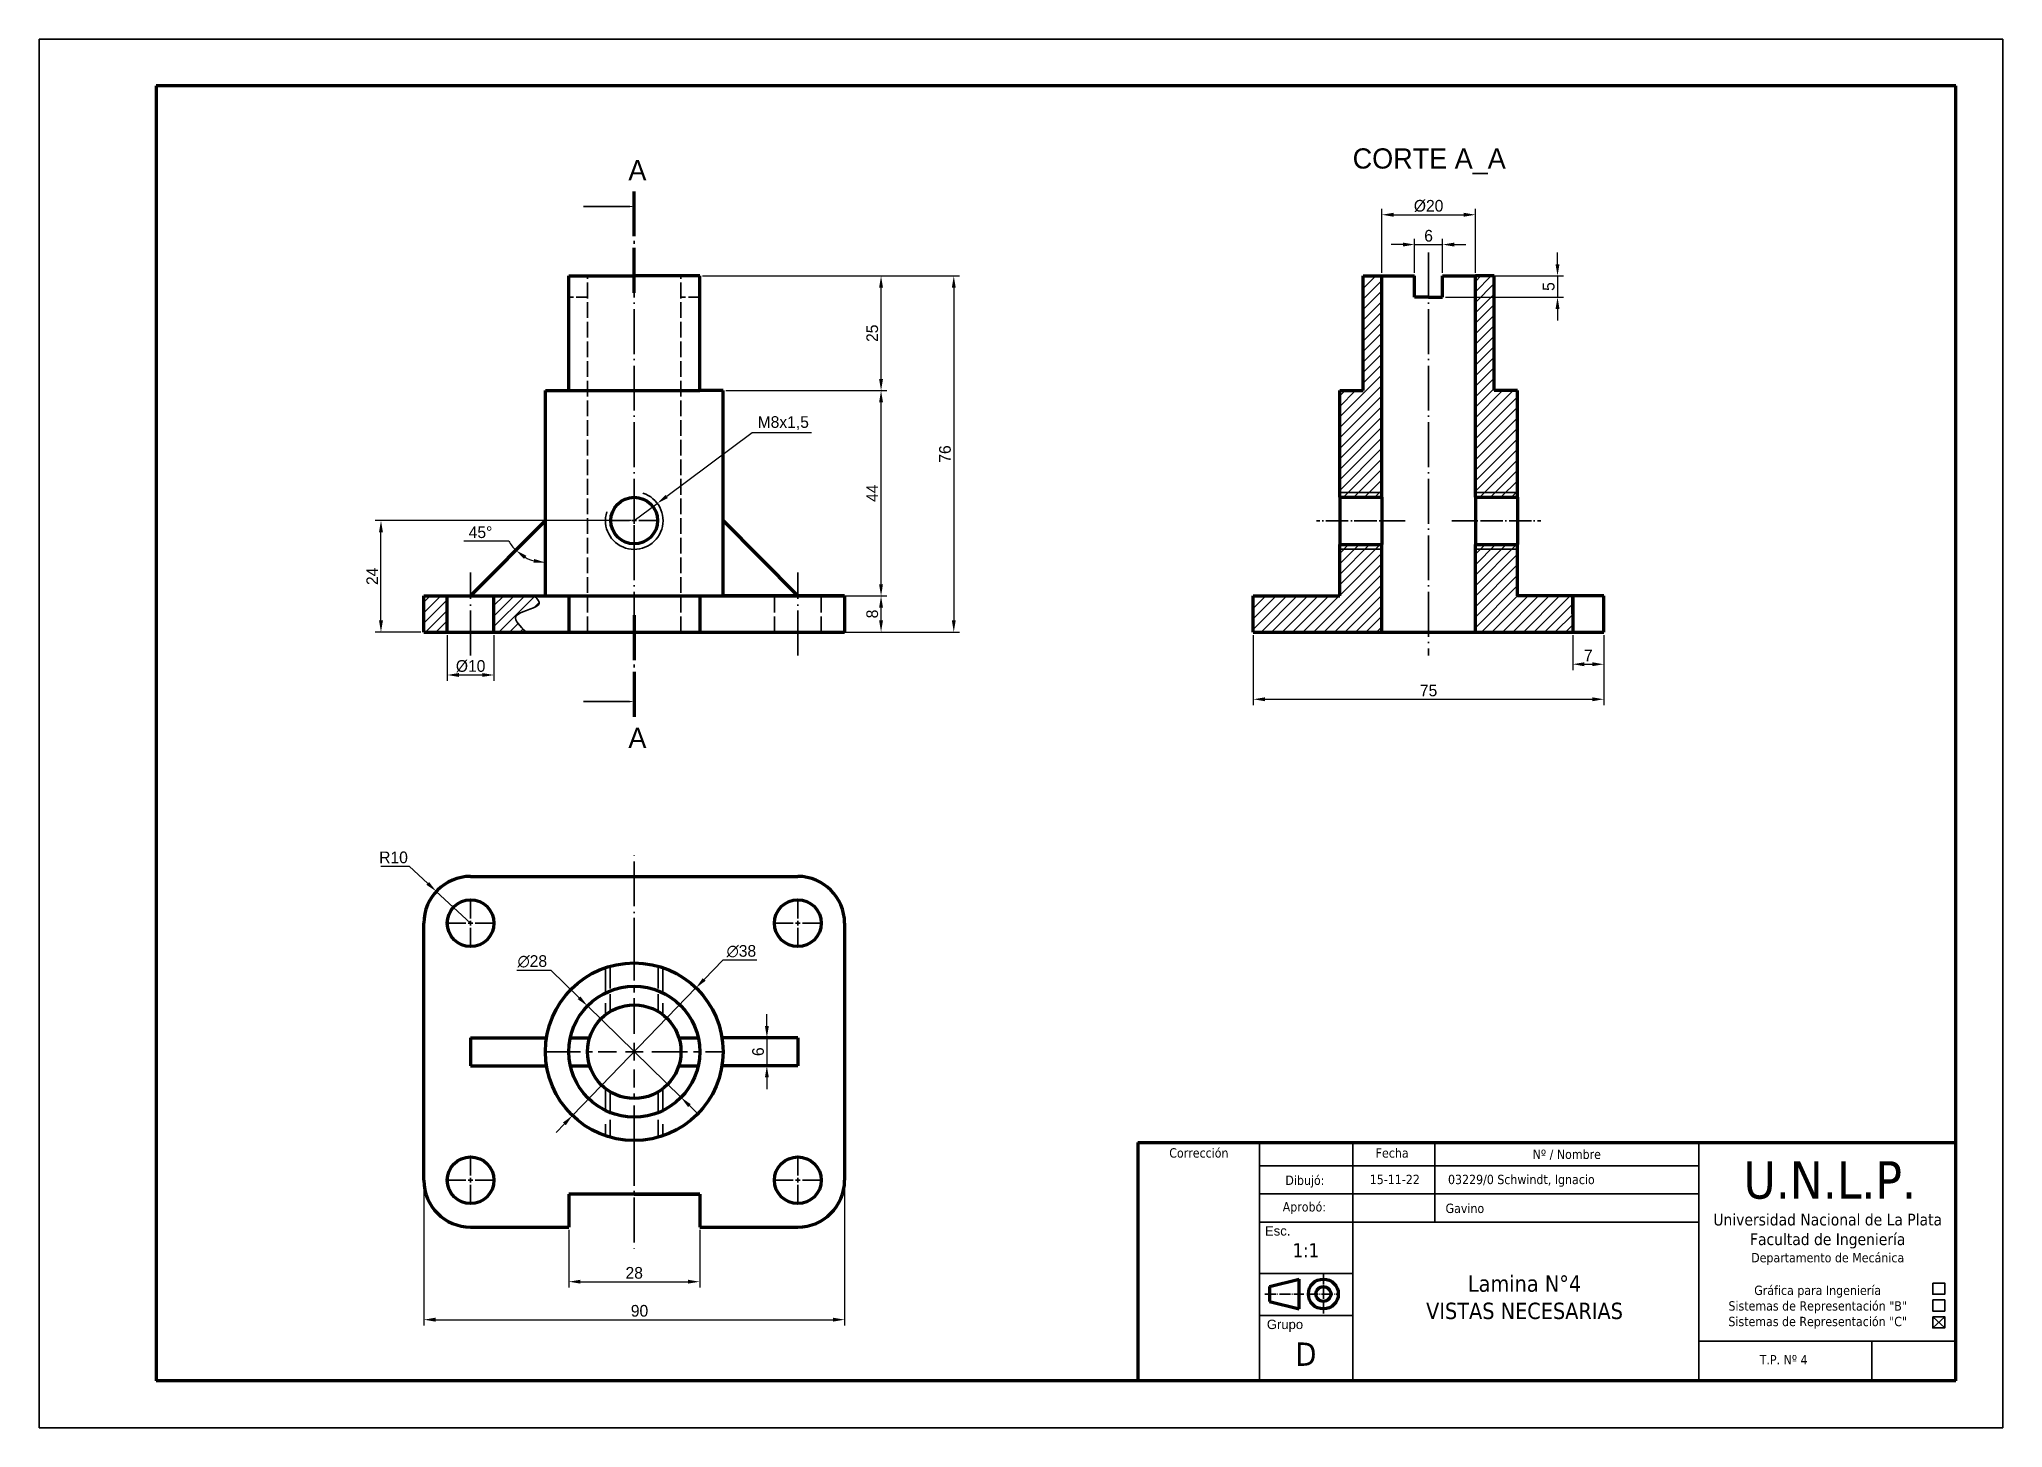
# Model space of a CAD drawing. Header units: millimetres. Extents: x 1077 to 1497, y 843 to 1140.
import ezdxf

# ---------------------------------------------------------------- set-up
doc = ezdxf.new("R2010")
doc.units = ezdxf.units.MM
doc.header["$LTSCALE"] = 0.4
for name, pattern in [('ACAD_ISO02W100', [15, 12, -3]), ('ACAD_ISO04W100', [30, 24, -3, 0, -3]), ('CENTER2', [28.575, 19.05, -3.175, 3.175, -3.175]), ('HIDDENX2', [19.05, 12.7, -6.35])]:
    doc.linetypes.add(name, pattern=pattern)
for name, color, linetype, lineweight in [('Contornos Ocultos', 1, 'ACAD_ISO02W100', 35), ('Contornos Visibles', 7, 'Continuous', 70), ('Cotas', 3, 'Continuous', 35), ('Ejes', 4, 'ACAD_ISO04W100', 35), ('Ind Corte', 1, 'ACAD_ISO04W100', 70), ('Rayado', 2, 'Continuous', 35), ('Roscas', 2, 'Continuous', 35), ('Rotulo LINEAS Borde', 5, 'Continuous', 70), ('Rotulo LINEAS internas', 1, 'Continuous', 35), ('TEXTO', 4, 'Continuous', 35)]:
    doc.layers.add(name, color=color, linetype=linetype, lineweight=lineweight)
doc.dimstyles.new('ISO-25', dxfattribs={"dimtxt": 2.5, "dimasz": 2.5, "dimexe": 1.25, "dimexo": 0.625, "dimtad": 1, "dimtoh": 1, "dimdec": 0, "dimtxsty": 'Standard', "dimcen": 2.5, "dimadec": 0, "dimazin": 0, "dimtfac": 1, "dimtdec": 0, "dimtmove": 0, "dimatfit": 3, "dimfxl": 1, "dimarcsym": 0})

# ---------------------------------------------------------------- blocks, each defined once
blk = doc.blocks.new('*U1')
at = {"layer": 'Ejes', "color": 0, "linetype": 'CENTER2', "transparency": 16777216}
for p, q in [((0, 1), (0, 5.12)), ((-5.12, 0), (-1, 0)), ((1, 0), (5.12, 0)), ((0, -5.12), (0, -1))]:
    blk.add_line(p, q, dxfattribs=at)
at = {"layer": 'Ejes', "color": 0, "linetype": 'Continuous', "transparency": 16777216}
for p, q in [((-0.5, 0), (0.5, 0)), ((0, -0.5), (0, 0.5))]:
    blk.add_line(p, q, dxfattribs=at)
blk = doc.blocks.new('*U2')
at = {"layer": 'Ejes', "color": 0, "linetype": 'CENTER2', "transparency": 16777216}
for p, q in [((0, 1), (0, 5.12)), ((-5.12, 0), (-1, 0)), ((1, 0), (5.12, 0)), ((0, -5.12), (0, -1))]:
    blk.add_line(p, q, dxfattribs=at)
at = {"layer": 'Ejes', "color": 0, "linetype": 'Continuous', "transparency": 16777216}
for p, q in [((-0.5, 0), (0.5, 0)), ((0, -0.5), (0, 0.5))]:
    blk.add_line(p, q, dxfattribs=at)
blk = doc.blocks.new('*U3')
at = {"layer": 'Ejes', "color": 0, "linetype": 'CENTER2', "transparency": 16777216}
for p, q in [((0, 1), (0, 5.12)), ((-5.12, 0), (-1, 0)), ((1, 0), (5.12, 0)), ((0, -5.12), (0, -1))]:
    blk.add_line(p, q, dxfattribs=at)
at = {"layer": 'Ejes', "color": 0, "linetype": 'Continuous', "transparency": 16777216}
for p, q in [((-0.5, 0), (0.5, 0)), ((0, -0.5), (0, 0.5))]:
    blk.add_line(p, q, dxfattribs=at)
blk = doc.blocks.new('*U4')
at = {"layer": 'Ejes', "color": 0, "linetype": 'CENTER2', "transparency": 16777216}
for p, q in [((0, 1), (0, 5.12)), ((-5.12, 0), (-1, 0)), ((1, 0), (5.12, 0)), ((0, -5.12), (0, -1))]:
    blk.add_line(p, q, dxfattribs=at)
at = {"layer": 'Ejes', "color": 0, "linetype": 'Continuous', "transparency": 16777216}
for p, q in [((-0.5, 0), (0.5, 0)), ((0, -0.5), (0, 0.5))]:
    blk.add_line(p, q, dxfattribs=at)
blk = doc.blocks.new('*U5')
at = {"layer": 'Ejes', "color": 0, "linetype": 'CENTER2', "transparency": 16777216}
for p, q in [((0, 1), (0, 5.12)), ((-5.12, 0), (-1, 0)), ((1, 0), (5.12, 0)), ((0, -5.12), (0, -1))]:
    blk.add_line(p, q, dxfattribs=at)
at = {"layer": 'Ejes', "color": 0, "linetype": 'Continuous', "transparency": 16777216}
for p, q in [((-0.5, 0), (0.5, 0)), ((0, -0.5), (0, 0.5))]:
    blk.add_line(p, q, dxfattribs=at)
blk = doc.blocks.new('*U6')
at = {"layer": 'Ejes', "color": 0, "linetype": 'CENTER2', "transparency": 16777216}
for p, q in [((0, 3.8), (0, 19.12)), ((-19.12, 0), (-3.8, 0)), ((3.8, 0), (19.12, 0)), ((0, -19.12), (0, -3.8))]:
    blk.add_line(p, q, dxfattribs=at)
at = {"layer": 'Ejes', "color": 0, "linetype": 'Continuous', "transparency": 16777216}
for p, q in [((-1.9, 0), (1.9, 0)), ((0, -1.9), (0, 1.9))]:
    blk.add_line(p, q, dxfattribs=at)
blk = doc.blocks.new('*D7')
at = {"layer": 'Cotas', "color": 0, "lineweight": -2, "transparency": 16777216}
for p, q in [((1229.15, 1056.04), (1210.87, 1042.44)), ((1241.86, 1056.04), (1229.15, 1056.04)), ((1203.93, 1037.28), (1208.87, 1040.95))]:
    blk.add_line(p, q, dxfattribs=at)
at = {"layer": 'Cotas', "color": 0, "transparency": 16777216}
blk.add_solid([(1210.62, 1042.78), (1211.12, 1042.11), (1208.87, 1040.95)], dxfattribs=at)
at = {"layer": 'Cotas', "color": 0, "transparency": 16777216, "insert": (1235.81, 1058.13), "char_height": 2.5, "width": 3.6429, "attachment_point": 5}
blk.add_mtext('M8x1,5', dxfattribs=at)
blk = doc.blocks.new('*D8')
at = {"layer": 'Cotas', "color": 0, "lineweight": -2, "transparency": 16777216}
for p, q in [((1163.93, 1012.8), (1163.93, 1003)), ((1173.93, 1012.8), (1173.93, 1003)), ((1166.43, 1004.25), (1171.43, 1004.25))]:
    blk.add_line(p, q, dxfattribs=at)
at = {"layer": 'Cotas', "color": 0, "transparency": 16777216}
for points in [[(1166.43, 1004.67), (1166.43, 1003.84), (1163.93, 1004.25)], [(1171.43, 1004.67), (1171.43, 1003.84), (1173.93, 1004.25)]]:
    blk.add_solid(points, dxfattribs=at)
at = {"layer": 'Cotas', "color": 0, "transparency": 16777216, "insert": (1168.93, 1006.13), "char_height": 2.5, "attachment_point": 5}
blk.add_mtext('%%C10', dxfattribs=at)
blk = doc.blocks.new('*D9')
at = {"layer": 'Cotas', "color": 0, "lineweight": -2, "transparency": 16777216}
for p, q in [((1149.73, 963.35), (1155.77, 963.35)), ((1155.77, 963.35), (1159.75, 959.66)), ((1168.93, 951.17), (1161.59, 957.96))]:
    blk.add_line(p, q, dxfattribs=at)
at = {"layer": 'Cotas', "color": 0, "transparency": 16777216}
blk.add_solid([(1160.04, 959.97), (1159.47, 959.36), (1161.59, 957.96)], dxfattribs=at)
at = {"layer": 'Cotas', "color": 0, "transparency": 16777216, "insert": (1152.44, 965.22), "char_height": 2.5, "attachment_point": 5}
blk.add_mtext('R10', dxfattribs=at)
blk = doc.blocks.new('*D10')
at = {"layer": 'Cotas', "color": 0, "lineweight": -2, "transparency": 16777216}
for p, q in [((1158.93, 895.55), (1158.93, 865.1)), ((1248.93, 895.55), (1248.93, 865.1)), ((1161.43, 866.35), (1246.43, 866.35))]:
    blk.add_line(p, q, dxfattribs=at)
at = {"layer": 'Cotas', "color": 0, "transparency": 16777216}
for points in [[(1161.43, 866.77), (1161.43, 865.93), (1158.93, 866.35)], [(1246.43, 866.77), (1246.43, 865.93), (1248.93, 866.35)]]:
    blk.add_solid(points, dxfattribs=at)
at = {"layer": 'Cotas', "color": 0, "transparency": 16777216, "insert": (1205.06, 868.23), "char_height": 2.5, "attachment_point": 5}
blk.add_mtext('90', dxfattribs=at)
blk = doc.blocks.new('*D11')
at = {"layer": 'Cotas', "color": 0, "lineweight": -2, "transparency": 16777216}
for p, q in [((1336.35, 1012.8), (1336.35, 997.81)), ((1411.35, 1012.8), (1411.35, 997.81)), ((1338.85, 999.06), (1408.85, 999.06))]:
    blk.add_line(p, q, dxfattribs=at)
at = {"layer": 'Cotas', "color": 0, "transparency": 16777216}
for points in [[(1338.85, 999.47), (1338.85, 998.64), (1336.35, 999.06)], [(1408.85, 999.47), (1408.85, 998.64), (1411.35, 999.06)]]:
    blk.add_solid(points, dxfattribs=at)
at = {"layer": 'Cotas', "color": 0, "transparency": 16777216, "insert": (1373.85, 1000.93), "char_height": 2.5, "attachment_point": 5}
blk.add_mtext('75', dxfattribs=at)
blk = doc.blocks.new('*D12')
at = {"layer": 'Cotas', "color": 0, "lineweight": -2, "transparency": 16777216}
for p, q in [((1218.55, 1089.61), (1273.53, 1089.61)), ((1272.28, 1087.11), (1272.28, 1015.92)), ((1218.55, 1013.42), (1273.53, 1013.42))]:
    blk.add_line(p, q, dxfattribs=at)
at = {"layer": 'Cotas', "color": 0, "transparency": 16777216}
for points in [[(1271.87, 1087.11), (1272.7, 1087.11), (1272.28, 1089.61)], [(1271.87, 1015.92), (1272.7, 1015.92), (1272.28, 1013.42)]]:
    blk.add_solid(points, dxfattribs=at)
at = {"layer": 'Cotas', "color": 0, "transparency": 16777216, "insert": (1270.41, 1051.52), "char_height": 2.5, "attachment_point": 5, "rotation": 90}
blk.add_mtext('76', dxfattribs=at)
blk = doc.blocks.new('*D13')
at = {"layer": 'Cotas', "color": 0, "lineweight": -2, "transparency": 16777216}
for p, q in [((1368.35, 1096.32), (1365.85, 1096.32)), ((1370.85, 1090.24), (1370.85, 1097.57)), ((1370.85, 1096.32), (1376.85, 1096.32)), ((1376.85, 1090.24), (1376.85, 1097.57)), ((1379.35, 1096.32), (1381.85, 1096.32))]:
    blk.add_line(p, q, dxfattribs=at)
at = {"layer": 'Cotas', "color": 0, "transparency": 16777216}
for points in [[(1368.35, 1096.74), (1368.35, 1095.9), (1370.85, 1096.32)], [(1379.35, 1096.74), (1379.35, 1095.9), (1376.85, 1096.32)]]:
    blk.add_solid(points, dxfattribs=at)
at = {"layer": 'Cotas', "color": 0, "transparency": 16777216, "insert": (1373.85, 1098.19), "char_height": 2.5, "attachment_point": 5}
blk.add_mtext('6', dxfattribs=at)
blk = doc.blocks.new('*D14')
at = {"layer": 'Cotas', "color": 0, "lineweight": -2, "transparency": 16777216}
for p, q in [((1363.85, 1090.24), (1363.85, 1103.95)), ((1366.35, 1102.7), (1381.35, 1102.7)), ((1383.85, 1090.24), (1383.85, 1103.95))]:
    blk.add_line(p, q, dxfattribs=at)
at = {"layer": 'Cotas', "color": 0, "transparency": 16777216}
for points in [[(1366.35, 1103.12), (1366.35, 1102.28), (1363.85, 1102.7)], [(1381.35, 1103.12), (1381.35, 1102.28), (1383.85, 1102.7)]]:
    blk.add_solid(points, dxfattribs=at)
at = {"layer": 'Cotas', "color": 0, "transparency": 16777216, "insert": (1373.85, 1104.57), "char_height": 2.5, "attachment_point": 5}
blk.add_mtext('%%C20', dxfattribs=at)
blk = doc.blocks.new('*D15')
at = {"layer": 'Cotas', "color": 0, "lineweight": -2, "transparency": 16777216}
for p, q in [((1249.55, 1021.17), (1257.98, 1021.17)), ((1256.73, 1015.92), (1256.73, 1018.67)), ((1249.55, 1013.42), (1257.98, 1013.42))]:
    blk.add_line(p, q, dxfattribs=at)
at = {"layer": 'Cotas', "color": 0, "transparency": 16777216}
for points in [[(1256.31, 1018.67), (1257.14, 1018.67), (1256.73, 1021.17)], [(1256.31, 1015.92), (1257.14, 1015.92), (1256.73, 1013.42)]]:
    blk.add_solid(points, dxfattribs=at)
at = {"layer": 'Cotas', "color": 0, "transparency": 16777216, "insert": (1254.85, 1017.3), "char_height": 2.5, "attachment_point": 5, "rotation": 90}
blk.add_mtext('8', dxfattribs=at)
blk = doc.blocks.new('*D16')
at = {"layer": 'Cotas', "color": 0, "lineweight": -2, "transparency": 16777216}
for p, q in [((1223.55, 1065.08), (1257.98, 1065.08)), ((1256.73, 1023.67), (1256.73, 1062.58)), ((1218.55, 1021.17), (1257.98, 1021.17))]:
    blk.add_line(p, q, dxfattribs=at)
at = {"layer": 'Cotas', "color": 0, "transparency": 16777216}
for points in [[(1256.31, 1062.58), (1257.14, 1062.58), (1256.73, 1065.08)], [(1256.31, 1023.67), (1257.14, 1023.67), (1256.73, 1021.17)]]:
    blk.add_solid(points, dxfattribs=at)
at = {"layer": 'Cotas', "color": 0, "transparency": 16777216, "insert": (1254.85, 1043.13), "char_height": 2.5, "attachment_point": 5, "rotation": 90}
blk.add_mtext('44', dxfattribs=at)
blk = doc.blocks.new('*D17')
at = {"layer": 'Cotas', "color": 0, "lineweight": -2, "transparency": 16777216}
for p, q in [((1218.55, 1089.61), (1257.98, 1089.61)), ((1256.73, 1067.58), (1256.73, 1087.11)), ((1223.55, 1065.08), (1257.98, 1065.08))]:
    blk.add_line(p, q, dxfattribs=at)
at = {"layer": 'Cotas', "color": 0, "transparency": 16777216}
for points in [[(1256.31, 1087.11), (1257.14, 1087.11), (1256.73, 1089.61)], [(1256.31, 1067.58), (1257.14, 1067.58), (1256.73, 1065.08)]]:
    blk.add_solid(points, dxfattribs=at)
at = {"layer": 'Cotas', "color": 0, "transparency": 16777216, "insert": (1254.85, 1077.35), "char_height": 2.5, "attachment_point": 5, "rotation": 90}
blk.add_mtext('25', dxfattribs=at)
blk = doc.blocks.new('*D18')
at = {"layer": 'Cotas', "color": 0, "lineweight": -2, "transparency": 16777216}
for p, q in [((1203.3, 1037.28), (1148.51, 1037.28)), ((1149.76, 1015.92), (1149.76, 1034.78)), ((1158.3, 1013.42), (1148.51, 1013.42))]:
    blk.add_line(p, q, dxfattribs=at)
at = {"layer": 'Cotas', "color": 0, "transparency": 16777216}
for points in [[(1149.34, 1034.78), (1150.18, 1034.78), (1149.76, 1037.28)], [(1149.34, 1015.92), (1150.18, 1015.92), (1149.76, 1013.42)]]:
    blk.add_solid(points, dxfattribs=at)
at = {"layer": 'Cotas', "color": 0, "transparency": 16777216, "insert": (1147.89, 1025.35), "char_height": 2.5, "attachment_point": 5, "rotation": 90}
blk.add_mtext('24', dxfattribs=at)
blk = doc.blocks.new('*D19')
at = {"layer": 'Cotas', "color": 0, "lineweight": -2, "transparency": 16777216}
blk.add_line((1177.1, 1032.91), (1167.51, 1032.91), dxfattribs=at)
for start, end in [(209.1658, 225.1893), (241.2128, 253.9765)]:
    blk.add_arc((1184.93, 1037.28), 8.97, start, end, dxfattribs=at)
at = {"layer": 'Cotas', "color": 0, "transparency": 16777216}
for points in [[(1180.36, 1029.08), (1180.86, 1029.75), (1178.61, 1030.91)], [(1182.51, 1029.07), (1182.39, 1028.24), (1184.93, 1028.31)]]:
    blk.add_solid(points, dxfattribs=at)
at = {"layer": 'Cotas', "color": 0, "transparency": 16777216, "insert": (1171.05, 1034.78), "char_height": 2.5, "attachment_point": 5}
blk.add_mtext('45°', dxfattribs=at)
blk = doc.blocks.new('*D20')
at = {"layer": 'Cotas', "color": 0, "lineweight": -2, "transparency": 16777216}
for p, q in [((1232.3, 929.17), (1232.3, 931.67)), ((1238.3, 926.67), (1231.05, 926.67)), ((1232.3, 926.67), (1232.3, 920.67)), ((1238.3, 920.67), (1231.05, 920.67)), ((1232.3, 918.17), (1232.3, 915.67))]:
    blk.add_line(p, q, dxfattribs=at)
at = {"layer": 'Cotas', "color": 0, "transparency": 16777216}
for points in [[(1231.89, 929.17), (1232.72, 929.17), (1232.3, 926.67)], [(1231.89, 918.17), (1232.72, 918.17), (1232.3, 920.67)]]:
    blk.add_solid(points, dxfattribs=at)
at = {"layer": 'Cotas', "color": 0, "transparency": 16777216, "insert": (1230.43, 923.67), "char_height": 2.5, "attachment_point": 5, "rotation": 90}
blk.add_mtext('6', dxfattribs=at)
blk = doc.blocks.new('*D21')
at = {"layer": 'Cotas', "color": 0, "lineweight": -2, "transparency": 16777216}
for p, q in [((1222.9, 943.27), (1218.88, 939.12)), ((1230.19, 943.27), (1222.9, 943.27)), ((1190.71, 910.02), (1217.14, 937.32)), ((1188.98, 908.22), (1187.24, 906.42))]:
    blk.add_line(p, q, dxfattribs=at)
at = {"layer": 'Cotas', "color": 0, "transparency": 16777216}
for points in [[(1218.58, 939.41), (1219.18, 938.83), (1217.14, 937.32)], [(1188.68, 908.51), (1189.28, 907.93), (1190.71, 910.02)]]:
    blk.add_solid(points, dxfattribs=at)
at = {"layer": 'Cotas', "color": 0, "transparency": 16777216, "insert": (1226.85, 945.15), "char_height": 2.5, "attachment_point": 5}
blk.add_mtext('∅38', dxfattribs=at)
blk = doc.blocks.new('*D23')
at = {"layer": 'Cotas', "color": 0, "lineweight": -2, "transparency": 16777216}
for p, q in [((1189.93, 885.55), (1189.93, 873.22)), ((1217.93, 885.55), (1217.93, 873.22)), ((1192.43, 874.47), (1215.43, 874.47))]:
    blk.add_line(p, q, dxfattribs=at)
at = {"layer": 'Cotas', "color": 0, "transparency": 16777216}
for points in [[(1192.43, 874.89), (1192.43, 874.06), (1189.93, 874.47)], [(1215.43, 874.89), (1215.43, 874.06), (1217.93, 874.47)]]:
    blk.add_solid(points, dxfattribs=at)
at = {"layer": 'Cotas', "color": 0, "transparency": 16777216, "insert": (1203.93, 876.35), "char_height": 2.5, "attachment_point": 5}
blk.add_mtext('28', dxfattribs=at)
blk = doc.blocks.new('*D24')
at = {"layer": 'Cotas', "color": 0, "lineweight": -2, "transparency": 16777216}
for p, q in [((1404.67, 1012.8), (1404.67, 1005.3)), ((1411.35, 1012.8), (1411.35, 1005.3)), ((1407.17, 1006.55), (1408.85, 1006.55))]:
    blk.add_line(p, q, dxfattribs=at)
at = {"layer": 'Cotas', "color": 0, "transparency": 16777216}
for points in [[(1407.17, 1006.97), (1407.17, 1006.13), (1404.67, 1006.55)], [(1408.85, 1006.97), (1408.85, 1006.13), (1411.35, 1006.55)]]:
    blk.add_solid(points, dxfattribs=at)
at = {"layer": 'Cotas', "color": 0, "transparency": 16777216, "insert": (1408.01, 1008.43), "char_height": 2.5, "attachment_point": 5}
blk.add_mtext('7', dxfattribs=at)
blk = doc.blocks.new('*D26')
at = {"layer": 'Cotas', "color": 0, "lineweight": -2, "transparency": 16777216}
for p, q in [((1178.79, 941.11), (1186.08, 941.11)), ((1186.08, 941.11), (1192.13, 935.2)), ((1213.94, 913.89), (1193.92, 933.46)), ((1215.73, 912.14), (1217.52, 910.39))]:
    blk.add_line(p, q, dxfattribs=at)
at = {"layer": 'Cotas', "color": 0, "transparency": 16777216}
for points in [[(1192.42, 935.5), (1191.84, 934.91), (1193.92, 933.46)], [(1216.02, 912.44), (1215.44, 911.84), (1213.94, 913.89)]]:
    blk.add_solid(points, dxfattribs=at)
at = {"layer": 'Cotas', "color": 0, "transparency": 16777216, "insert": (1182.13, 942.98), "char_height": 2.5, "attachment_point": 5}
blk.add_mtext('∅28', dxfattribs=at)
blk = doc.blocks.new('*D28')
at = {"layer": 'Cotas', "color": 0, "lineweight": -2, "transparency": 16777216}
for p, q in [((1401.43, 1092.11), (1401.43, 1094.61)), ((1377.47, 1089.61), (1402.68, 1089.61)), ((1401.43, 1089.61), (1401.43, 1085.07)), ((1377.47, 1085.07), (1402.68, 1085.07)), ((1401.43, 1082.57), (1401.43, 1080.07))]:
    blk.add_line(p, q, dxfattribs=at)
at = {"layer": 'Cotas', "color": 0, "transparency": 16777216}
for points in [[(1401.01, 1092.11), (1401.84, 1092.11), (1401.43, 1089.61)], [(1401.01, 1082.57), (1401.84, 1082.57), (1401.43, 1085.07)]]:
    blk.add_solid(points, dxfattribs=at)
at = {"layer": 'Cotas', "color": 0, "transparency": 16777216, "insert": (1399.55, 1087.34), "char_height": 2.5, "attachment_point": 5, "rotation": 90}
blk.add_mtext('5', dxfattribs=at)

msp = doc.modelspace()

# ---------------------------------------------------------------- hatches: boundary and pattern name
at = {"layer": 'Rayado'}
h = msp.add_hatch(dxfattribs=at)
h.set_pattern_fill('ANSI31', color=256, scale=0.5)
h.set_pattern_definition([(45, (1073.2473, 833.9768), (-1.122532, 1.122532), [])])
h.paths.add_polyline_path([(1363.85, 1089.61), (1359.85, 1089.61), (1359.85, 1065.08), (1354.85, 1065.08), (1354.85, 1043.28), (1363.85, 1043.28)])
h.paths.add_polyline_path([(1392.85, 1065.08), (1387.85, 1065.08), (1387.85, 1089.61), (1383.85, 1089.61), (1383.85, 1043.28), (1392.85, 1043.28)])
h.paths.add_polyline_path([(1404.67, 1021.17), (1392.85, 1021.17), (1392.85, 1031.16), (1383.85, 1031.16), (1383.85, 1013.42), (1404.67, 1013.42)])
h.paths.add_polyline_path([(1363.85, 1031.16), (1354.85, 1031.16), (1354.85, 1021.17), (1336.35, 1021.17), (1336.35, 1013.42), (1363.85, 1013.42)])
h.paths.add_polyline_path([(1363.85, 1032.16), (1354.85, 1032.16), (1354.85, 1031.16), (1363.85, 1031.16)])
h.paths.add_polyline_path([(1363.85, 1043.28), (1354.85, 1043.28), (1354.85, 1042.28), (1363.85, 1042.28)])
h.paths.add_polyline_path([(1392.85, 1043.28), (1383.85, 1043.28), (1383.85, 1042.28), (1392.85, 1042.28)])
h.paths.add_polyline_path([(1392.85, 1032.16), (1383.85, 1032.16), (1383.85, 1031.16), (1392.85, 1031.16)])
h = msp.add_hatch(dxfattribs=at)
h.set_pattern_fill('ANSI31', color=256, scale=0.5)
h.set_pattern_definition([(45, (1059.2473, 810.1198), (-1.122532, 1.122532), [])])
h.paths.add_polyline_path([(1163.93, 1021.17), (1158.93, 1021.17), (1158.93, 1016.17), (1158.93, 1013.42), (1163.93, 1013.42)])
edge = h.paths.add_edge_path()
edge.add_spline(control_points=[(1180.75, 1013.42), (1179.57, 1014.68), (1176.5, 1017.49), (1184.66, 1018.62), (1183.42, 1020.41), (1182.44, 1021.17)], knot_values=[6.880651, 6.880651, 6.880651, 6.880651, 10.983803, 16.32858, 19.654707, 19.654707, 19.654707, 19.654707], degree=3, periodic=0)
edge.add_line((1182.44, 1021.17), (1173.93, 1021.17))
edge.add_line((1173.93, 1021.17), (1173.93, 1013.42))
edge.add_line((1173.93, 1013.42), (1180.75, 1013.42))

# ---------------------------------------------------------------- linework, layer by layer
at = {"layer": 'Contornos Ocultos', "ltscale": 0.7}
for p, q in [((1193.93, 1013.42), (1193.93, 1089.61)), ((1213.93, 1013.42), (1213.93, 1089.61)), ((1233.93, 1013.42), (1233.93, 1021.17)), ((1243.93, 1013.42), (1243.93, 1021.17))]:
    msp.add_line(p, q, dxfattribs=at)
at = {"layer": 'Contornos Ocultos', "ltscale": 0.5}
for p, q in [((1193.93, 1085.07), (1189.93, 1085.07)), ((1217.93, 1085.07), (1213.93, 1085.07))]:
    msp.add_line(p, q, dxfattribs=at)
at = {"layer": 'Contornos Ocultos'}
for p, q in [((1198.81, 941.97), (1198.81, 932.26)), ((1209.05, 941.97), (1209.05, 932.26)), ((1198.81, 915.08), (1198.81, 905.37)), ((1209.05, 915.08), (1209.05, 905.37))]:
    msp.add_line(p, q, dxfattribs=at)
at = {"layer": 'Contornos Visibles'}
for p, q in [((1189.93, 1065.08), (1189.93, 1089.61)), ((1189.93, 1089.61), (1203.93, 1089.61)), ((1217.93, 1089.61), (1203.93, 1089.61)), ((1217.93, 1065.08), (1217.93, 1089.61)), ((1359.85, 1065.08), (1359.85, 1089.61)), ((1359.85, 1089.61), (1363.85, 1089.61)), ((1363.85, 1042.28), (1363.85, 1089.61)), ((1363.85, 1089.61), (1370.85, 1089.61)), ((1370.85, 1085.07), (1370.85, 1089.61)), ((1376.85, 1085.07), (1376.85, 1089.61)), ((1376.85, 1089.61), (1383.85, 1089.61)), ((1387.85, 1089.61), (1383.85, 1089.61)), ((1383.85, 1042.28), (1383.85, 1089.61)), ((1387.85, 1065.08), (1387.85, 1089.61)), ((1373.85, 1085.07), (1370.85, 1085.07)), ((1373.85, 1085.07), (1376.85, 1085.07)), ((1184.93, 1021.17), (1184.93, 1065.08)), ((1184.93, 1065.08), (1189.93, 1065.08)), ((1189.93, 1065.08), (1217.93, 1065.08)), ((1222.93, 1065.08), (1217.93, 1065.08)), ((1222.93, 1021.17), (1222.93, 1065.08)), ((1354.85, 1065.08), (1359.85, 1065.08)), ((1354.85, 1042.28), (1354.85, 1065.08)), ((1392.85, 1065.08), (1387.85, 1065.08)), ((1392.85, 1042.28), (1392.85, 1065.08)), ((1354.85, 1042.28), (1363.85, 1042.28)), ((1354.85, 1042.28), (1354.85, 1032.16)), ((1363.85, 1042.28), (1363.85, 1032.16)), ((1383.85, 1042.28), (1392.85, 1042.28)), ((1383.85, 1042.28), (1383.85, 1032.16)), ((1392.85, 1042.28), (1392.85, 1032.16)), ((1168.93, 1021.17), (1184.93, 1037.28)), ((1238.93, 1021.17), (1222.93, 1037.28)), ((1354.85, 1021.17), (1354.85, 1032.16)), ((1354.85, 1032.16), (1363.85, 1032.16)), ((1363.85, 1013.42), (1363.85, 1032.16)), ((1383.85, 1013.42), (1383.85, 1032.16)), ((1383.85, 1032.16), (1392.85, 1032.16)), ((1392.85, 1021.17), (1392.85, 1032.16)), ((1158.93, 1016.17), (1158.93, 1021.17)), ((1158.93, 1021.17), (1184.93, 1021.17)), ((1163.93, 1013.42), (1163.93, 1021.17)), ((1173.93, 1013.42), (1173.93, 1021.17)), ((1184.93, 1021.17), (1248.93, 1021.17)), ((1189.93, 1021.17), (1189.93, 1013.42)), ((1189.93, 1021.17), (1217.93, 1021.17)), ((1217.93, 1021.17), (1217.93, 1013.42)), ((1248.93, 1021.17), (1222.93, 1021.17)), ((1248.93, 1021.17), (1248.93, 1013.42)), ((1336.35, 1013.42), (1336.35, 1021.17)), ((1336.35, 1021.17), (1354.85, 1021.17)), ((1411.35, 1021.17), (1392.85, 1021.17)), ((1404.67, 1017.3), (1404.67, 1021.17)), ((1404.67, 1021.17), (1404.67, 1013.42)), ((1411.35, 1013.42), (1411.35, 1021.17)), ((1158.93, 1013.42), (1158.93, 1016.17)), ((1158.93, 1013.42), (1248.93, 1013.42)), ((1336.35, 1013.42), (1363.85, 1013.42)), ((1363.85, 1013.42), (1383.85, 1013.42)), ((1383.85, 1013.42), (1411.35, 1013.42)), ((1168.93, 961.17), (1238.93, 961.17)), ((1158.93, 896.17), (1158.93, 951.17)), ((1248.93, 951.17), (1248.93, 896.17)), ((1168.93, 926.67), (1185.17, 926.67)), ((1168.93, 926.67), (1168.93, 920.67)), ((1190.25, 926.67), (1194.39, 926.67)), ((1213.47, 926.67), (1217.6, 926.67)), ((1238.93, 926.67), (1222.69, 926.67)), ((1238.93, 926.67), (1238.93, 920.67)), ((1168.93, 920.67), (1185.17, 920.67)), ((1190.25, 920.67), (1194.39, 920.67)), ((1213.47, 920.67), (1217.6, 920.67)), ((1238.93, 920.67), (1222.69, 920.67)), ((1217.93, 893.17), (1189.93, 893.17)), ((1189.93, 893.17), (1189.93, 886.17)), ((1203.93, 893.17), (1217.93, 893.17)), ((1217.93, 893.17), (1217.93, 886.17)), ((1168.93, 886.17), (1189.93, 886.17)), ((1217.93, 886.17), (1238.93, 886.17)), ((1339.79, 873.44), (1346.19, 875.04)), ((1339.79, 870.24), (1346.19, 868.64))]:
    msp.add_line(p, q, dxfattribs=at)
for points in [[(1346.19, 868.64), (1346.19, 875.04)], [(1339.79, 873.44), (1339.79, 870.24)]]:
    msp.add_lwpolyline(points, dxfattribs=at)
for centre, radius in [((1203.93, 1037.28), 5), ((1168.93, 951.17), 5), ((1238.93, 951.17), 5), ((1203.93, 923.67), 19), ((1203.93, 923.67), 14), ((1203.93, 923.67), 10), ((1168.93, 896.17), 5), ((1238.93, 896.17), 5), ((1351.34, 871.84), 3.2), ((1351.34, 871.84), 1.6)]:
    msp.add_circle(centre, radius, dxfattribs=at)
for centre, start, end in [((1168.93, 951.17), 90, 180), ((1238.93, 951.17), 0, 90), ((1168.93, 896.17), 180, 270), ((1238.93, 896.17), 270, 0)]:
    msp.add_arc(centre, 10, start, end, dxfattribs=at)
at = {"layer": 'Cotas', "color": 3}
for p, q in [((1496.66, 1140.24), (1076.66, 1140.24)), ((1076.66, 1140.24), (1076.66, 843.24)), ((1496.66, 843.24), (1496.66, 1140.24)), ((1076.66, 843.24), (1496.66, 843.24))]:
    msp.add_line(p, q, dxfattribs=at)
at = {"layer": 'Cotas'}
msp.add_line((1311.66, 853.24), (1486.66, 853.24), dxfattribs=at)
at = {"layer": 'Ejes'}
for p, q in [((1203.93, 1094.61), (1203.93, 1008.42)), ((1373.85, 1094.61), (1373.85, 1008.42)), ((1168.93, 1008.42), (1168.93, 1026.17)), ((1238.93, 1008.42), (1238.93, 1026.17)), ((1203.93, 942.67), (1203.93, 966.17)), ((1203.93, 961.17), (1203.93, 961.17)), ((1203.93, 904.55), (1203.93, 881.17))]:
    msp.add_line(p, q, dxfattribs=at)
at = {"layer": 'Ejes', "ltscale": 0.5}
for p, q in [((1368.85, 1037.22), (1349.85, 1037.22)), ((1378.85, 1037.22), (1397.85, 1037.22))]:
    msp.add_line(p, q, dxfattribs=at)
at = {"layer": 'Ejes', "ltscale": 0.25}
for p, q in [((1351.34, 867.68), (1351.34, 876)), ((1338.83, 871.84), (1347.15, 871.84)), ((1347.84, 871.84), (1354.84, 871.84))]:
    msp.add_line(p, q, dxfattribs=at)
at = {"layer": 'Ind Corte'}
for p, q in [((1203.93, 1086), (1203.93, 1108.05)), ((1203.93, 1017.03), (1203.93, 994.98))]:
    msp.add_line(p, q, dxfattribs=at)
for points in [[(1203.93, 1104.46, 0, 1.6, 0), (1198.83, 1104.46, 0.4, 0.4, 0), (1193.06, 1104.46, 0.4, 0.4, 0)], [(1203.93, 998.57, 0, 1.6, 0), (1198.83, 998.57, 0.4, 0.4, 0), (1193.06, 998.57, 0.4, 0.4, 0)]]:
    msp.add_lwpolyline(points, format="xyseb", dxfattribs=at)
at = {"layer": 'Rayado'}
msp.add_open_spline([(1180.75, 1013.42), (1179.57, 1014.68), (1176.5, 1017.49), (1184.66, 1018.62), (1183.42, 1020.41), (1182.44, 1021.17)], degree=3, knots=[6.880651, 6.880651, 6.880651, 6.880651, 10.983803, 16.32858, 19.654707, 19.654707, 19.654707, 19.654707], dxfattribs=at)
at = {"layer": 'Roscas'}
for p, q in [((1354.85, 1043.28), (1363.85, 1043.28)), ((1383.85, 1043.28), (1392.85, 1043.28)), ((1354.85, 1031.16), (1363.85, 1031.16)), ((1383.85, 1031.16), (1392.85, 1031.16))]:
    msp.add_line(p, q, dxfattribs=at)
at = {"layer": 'Roscas', "linetype": 'HIDDENX2'}
for p, q in [((1197.77, 941.65), (1197.77, 931.55)), ((1210.08, 941.65), (1210.08, 931.55)), ((1197.77, 915.79), (1197.77, 905.7)), ((1210.08, 915.79), (1210.08, 905.7))]:
    msp.add_line(p, q, dxfattribs=at)
at = {"layer": 'Roscas'}
msp.add_arc((1203.93, 1037.28), 6.16, 162.4058, 72.4058, dxfattribs=at)
at = {"layer": 'Rotulo LINEAS Borde'}
for p, q in [((1486.66, 1130.24), (1101.66, 1130.24)), ((1101.66, 1130.24), (1101.66, 853.24)), ((1486.66, 853.24), (1486.66, 1130.24)), ((1311.66, 904.24), (1311.66, 853.24)), ((1311.66, 904.24), (1486.66, 904.24)), ((1486.66, 853.24), (1101.66, 853.24))]:
    msp.add_line(p, q, dxfattribs=at)
at = {"layer": 'Rotulo LINEAS internas'}
for p, q in [((1337.66, 904.24), (1337.66, 853.24)), ((1357.66, 904.24), (1357.66, 853.24)), ((1375.21, 904.24), (1375.21, 887.24)), ((1431.66, 904.24), (1431.66, 853.24)), ((1431.66, 899.24), (1337.66, 899.24)), ((1431.66, 893.24), (1337.66, 893.24)), ((1431.66, 887.24), (1337.66, 887.24)), ((1357.66, 876.24), (1337.66, 876.24)), ((1357.66, 876.24), (1357.66, 867.24)), ((1481.68, 871.78), (1481.68, 874.19)), ((1337.66, 867.24), (1357.66, 867.24)), ((1484.26, 866.98), (1481.68, 864.57)), ((1481.68, 866.98), (1484.26, 864.57)), ((1431.66, 861.74), (1486.66, 861.74)), ((1468.66, 861.74), (1468.66, 853.24))]:
    msp.add_line(p, q, dxfattribs=at)
for points in [[(1481.68, 874.19), (1484.26, 874.19), (1484.26, 871.78), (1481.68, 871.78)], [(1481.68, 870.58), (1484.26, 870.58), (1484.26, 868.18), (1481.68, 868.18)], [(1481.68, 866.98), (1484.26, 866.98), (1484.26, 864.57), (1481.68, 864.57)]]:
    msp.add_lwpolyline(points, close=True, dxfattribs=at)

# ---------------------------------------------------------------- block references
at = {"layer": 'Ejes', "linetype": 'CENTER2'}
for name, p in [('*U1', (1203.93, 1037.28)), ('*U2', (1168.93, 951.17)), ('*U3', (1238.93, 951.17)), ('*U6', (1203.93, 923.67)), ('*U5', (1168.93, 896.17)), ('*U4', (1238.93, 896.17))]:
    msp.add_blockref(name, p, dxfattribs=at)

# ---------------------------------------------------------------- texts
at = {"layer": 'Ind Corte', "char_height": 4.32}
for s, width, heights, insert, attachment_point in [('A', 4.7053, [0], (1202.68, 1114.39), 1), ('CORTE A_A', 49.9586, [11.75], (1357.61, 1116.9), 1), ('A', 4.7053, [0], (1202.68, 988.64), 7)]:
    msp.add_mtext_dynamic_manual_height_columns(s, width=width, gutter_width=15, heights=heights, dxfattribs=dict(at, insert=insert, attachment_point=attachment_point))
at = {"layer": 'TEXTO', "attachment_point": 5}
for s, insert, char_height, width in [('{\\fTahoma|b0|i0|c0|p0;Corrección}', (1324.71, 902), 2, 19.4631), ('{\\fTahoma|b0|i0|c0|p0;\\H0.7937x;Fecha}', (1366.05, 901.99), 2.52, 17.4427), ('{\\fTahoma|b0|i0|c0|p34;Nº / Nombre }', (1403.41, 901.6), 2, 55), ('{\\fTahoma|b0|i0|c0|p0;\\H1.6x;U.N.L.P.}', (1459.67, 896.17), 5, 35.4565), ('{\\fTahoma|b0|i0|c0|p34;Dibujó:}', (1347.39, 895.89), 2, 19.4631), ('{\\fTahoma|b0|i0|c0|p34;15-11-22}', (1366.62, 896.33), 2, 20.2884), ('{\\fTahoma|b0|i0|c0|p34;03229/0 Schwindt, Ignacio}', (1393.69, 896.06), 2, 55), ('{\\fTahoma|b0|i0|c0|p34;Aprobó:}', (1347.27, 890.21), 2, 19.4631), ('{\\fTahoma|b0|i0|c0|p34;Gavino}', (1381.61, 890.15), 2, 55), ('{\\fArial|b0|i0|c0|p0;Esc.}', (1341.57, 885.33), 2, 19.4631), ('{\\fTahoma|b0|i0|c0|p34;Universidad Nacional de La Plata\\PFacultad de Ingeniería\\P\\H0.79365x;Departamento de Mecánica}', (1459.22, 883.53), 2.52, 55), ('{\\fTahoma|b0|i0|c0|p34;1:1}', (1347.6, 881.19), 3, 55), ('{\\fTahoma|b0|i0|c0|p34;Lamina N°4\\PVISTAS NECESARIAS}', (1394.37, 871.12), 3.5, 55), ('{\\fTahoma|b0|i0|c0|p34;Gráfica para Ingeniería\\PSistemas de Representación "B" \\PSistemas de Representación "C"}', (1457.08, 869.01), 2, 55), ('{\\fArial|b0|i0|c0|p34;Grupo}', (1343.13, 865.04), 2, 19.4631), ('{\\fTahoma|b0|i0|c0|p34;D}', (1347.6, 858.97), 5, 55), ('{\\fTahoma|b0|i0|c0|p34;T.P. Nº 4}', (1449.8, 857.78), 2, 23.2265)]:
    msp.add_mtext(s, dxfattribs=dict(at, insert=insert, char_height=char_height, width=width))

# ---------------------------------------------------------------- dimensions: what is measured, and where the dimension line sits
at = {"layer": 'Cotas'}
for base, p1, p2, picture, middle in [((1383.85, 1102.7), (1363.85, 1089.61), (1383.85, 1089.61), '*D14', (1373.85, 1104.57)), ((1173.93, 1004.25), (1163.93, 1013.42), (1173.93, 1013.42), '*D8', (1168.93, 1006.13))]:
    dim = msp.add_linear_dim(base=base, p1=p1, p2=p2, text='%%C<>', dimstyle='ISO-25', dxfattribs=at)
    dim.commit()
    dim.dimension.update_dxf_attribs({"geometry": picture, "text_midpoint": middle})
for base, p1, p2, picture, middle in [((1376.85, 1096.32), (1370.85, 1089.61), (1376.85, 1089.61), '*D13', (1373.85, 1098.19)), ((1411.35, 1006.55), (1404.67, 1013.42), (1411.35, 1013.42), '*D24', (1408.01, 1008.43)), ((1217.93, 874.47), (1189.93, 886.17), (1217.93, 886.17), '*D23', (1203.93, 876.35))]:
    dim = msp.add_linear_dim(base=base, p1=p1, p2=p2, dimstyle='ISO-25', dxfattribs=at)
    dim.commit()
    dim.dimension.update_dxf_attribs({"geometry": picture, "text_midpoint": middle})
for base, p1, p2, picture, middle in [((1401.43, 1085.07), (1376.85, 1089.61), (1376.85, 1085.07), '*D28', (1399.55, 1087.34)), ((1149.76, 1037.28), (1158.93, 1013.42), (1203.93, 1037.28), '*D18', (1147.89, 1025.35)), ((1256.73, 1021.17), (1248.93, 1013.42), (1248.93, 1021.17), '*D15', (1254.85, 1017.3)), ((1232.3, 920.67), (1238.93, 926.67), (1238.93, 920.67), '*D20', (1230.43, 923.67))]:
    dim = msp.add_linear_dim(base=base, p1=p1, p2=p2, angle=90, dimstyle='ISO-25', dxfattribs=at)
    dim.commit()
    dim.dimension.update_dxf_attribs({"geometry": picture, "text_midpoint": middle})
dim = msp.add_linear_dim(base=(1272.28, 1013.42), p1=(1217.93, 1089.61), p2=(1217.93, 1013.42), angle=90, dimstyle='ISO-25', dxfattribs=at)
dim.commit()
dim.dimension.update_dxf_attribs({"geometry": '*D12', "text_midpoint": (1272.28, 1051.52), "dimtype": 160})
for base, p1, p2, picture, middle in [((1256.73, 1089.61), (1222.93, 1065.08), (1217.93, 1089.61), '*D17', (1254.85, 1077.35)), ((1256.73, 1065.08), (1217.93, 1021.17), (1222.93, 1065.08), '*D16', (1254.85, 1043.13))]:
    dim = msp.add_linear_dim(base=base, p1=p1, p2=p2, angle=90, dimstyle='ISO-25', override={"dimtmove": 1}, dxfattribs=at)
    dim.commit()
    dim.dimension.update_dxf_attribs({"geometry": picture, "text_midpoint": middle})
dim = msp.add_angular_dim_2l(base=(1182.62, 1028.61), line1=((1184.93, 1021.17), (1184.93, 1065.08)), line2=((1168.93, 1021.17), (1184.93, 1037.28)), dimstyle='ISO-25', dxfattribs=at)
dim.commit()
dim.dimension.update_dxf_attribs({"geometry": '*D19', "text_midpoint": (1171.05, 1034.78)})
dim = msp.add_radius_dim(center=(1203.93, 1037.28), mpoint=(1208.87, 1040.95), text='M8x1,5', dimstyle='ISO-25', dxfattribs=at)
dim.commit()
dim.dimension.update_dxf_attribs({"geometry": '*D7', "text_midpoint": (1235.81, 1056.04), "dimtype": 164})
for base, p1, p2, picture, middle in [((1411.35, 999.06), (1336.35, 1013.42), (1411.35, 1013.42), '*D11', (1373.85, 999.06)), ((1248.93, 866.35), (1158.93, 896.17), (1248.93, 896.17), '*D10', (1205.06, 866.35))]:
    dim = msp.add_linear_dim(base=base, p1=p1, p2=p2, dimstyle='ISO-25', dxfattribs=at)
    dim.commit()
    dim.dimension.update_dxf_attribs({"geometry": picture, "text_midpoint": middle, "dimtype": 160})
dim = msp.add_radius_dim(center=(1168.93, 951.17), mpoint=(1161.59, 957.96), dimstyle='ISO-25', dxfattribs=at)
dim.commit()
dim.dimension.update_dxf_attribs({"geometry": '*D9', "text_midpoint": (1152.44, 963.35), "dimtype": 164})
for p1, p2, picture, middle in [((1190.71, 910.02), (1217.14, 937.32), '*D21', (1226.85, 943.27)), ((1213.94, 913.89), (1193.92, 933.46), '*D26', (1182.13, 941.11))]:
    dim = msp.add_diameter_dim_2p(p1=p1, p2=p2, dimstyle='ISO-25', dxfattribs=at)
    dim.commit()
    dim.dimension.update_dxf_attribs({"geometry": picture, "text_midpoint": middle, "dimtype": 163})

doc.saveas('drawing.dxf')
